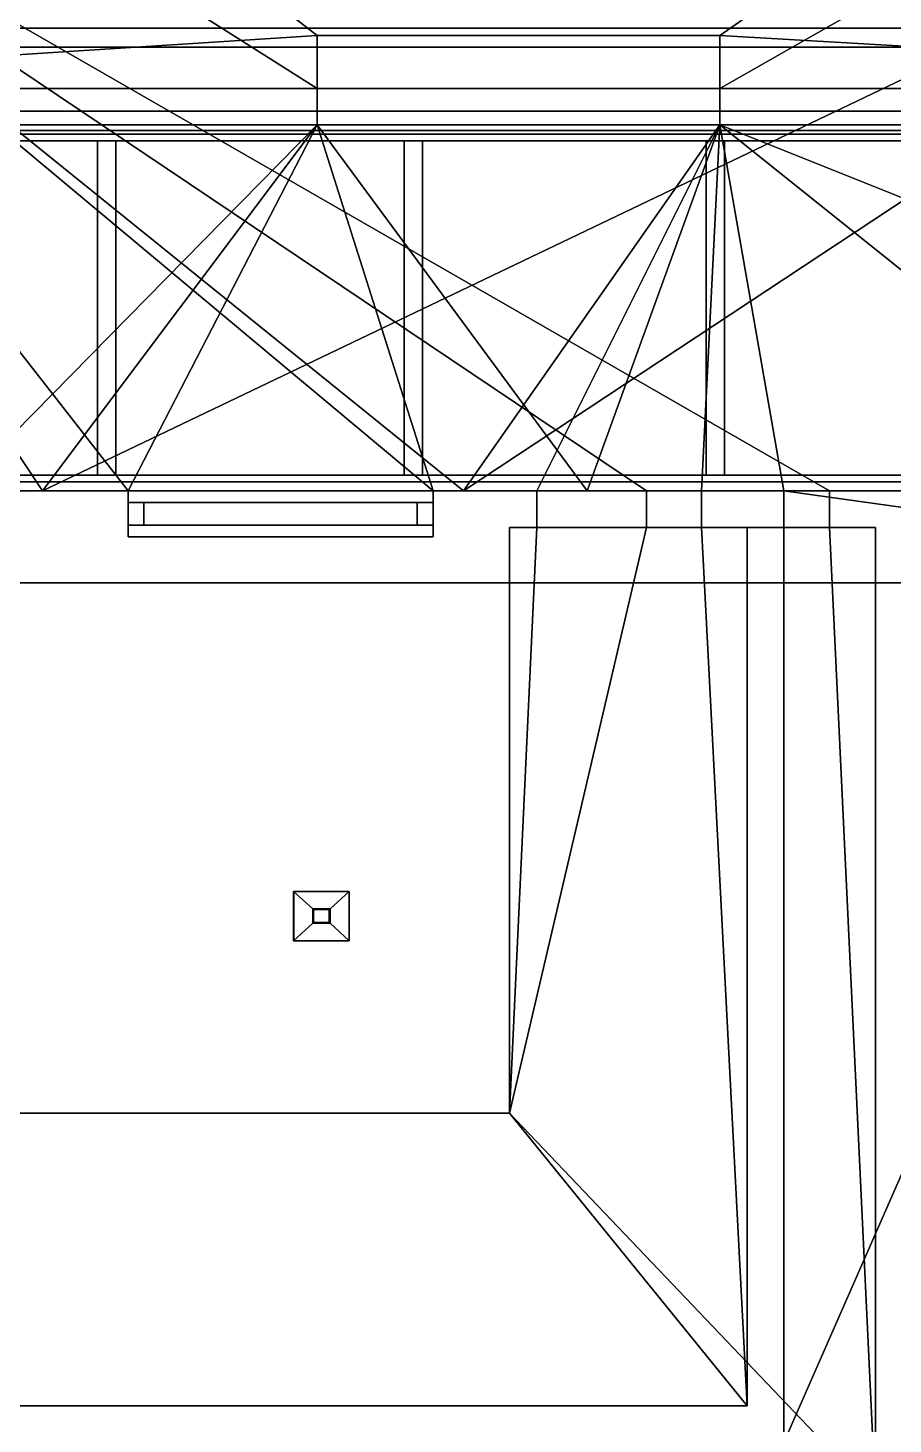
# Model space of a CAD drawing. Extents: x -7.1 to 5.5, y -11 to 12.
# Drawn here: x -3.74 to 0.99, y 0.6 to 8.23 of the extents above; entities that cross this region are included whole.
import ezdxf

# ---------------------------------------------------------------- set-up
doc = ezdxf.new("R2010")
doc.units = 0

msp = doc.modelspace()

# ---------------------------------------------------------------- linework, layer by layer
for points in [[(-7.01, 11.9, 15.8261), (-7.01, 7.7, 15.8261), (5.39, 7.7, 15.8261), (5.39, 11.9, 15.8261)], [(0.04, 8.189, 3.6953), (5.04, 11.6741, 3.6953), (-6.66, 11.6741, 3.6953), (-2.16, 8.189, 3.6953)], [(-2.16, 8.189, 3.6953), (-6.66, 11.6741, 3.6953), (-6.66, 7.9, 3.6953)], [(0.04, 8.189, 7.2953), (5.04, 11.6741, 7.2953), (-6.66, 11.6741, 7.2953), (-2.16, 8.189, 7.2953)], [(-2.16, 8.189, 7.2953), (-6.66, 11.6741, 7.2953), (-6.66, 7.9, 7.2953)], [(0.04, 8.189, 10.8953), (5.04, 11.6741, 10.8953), (-6.66, 11.6741, 10.8953), (-2.16, 8.189, 10.8953)], [(-2.16, 8.189, 10.8953), (-6.66, 11.6741, 10.8953), (-6.66, 7.9, 10.8953)], [(5.04, 11.6741, 3.6953), (0.04, 8.189, 3.6953), (5.04, 7.9, 3.6953)], [(5.04, 11.6741, 7.2953), (0.04, 8.189, 7.2953), (5.04, 7.9, 7.2953)], [(5.04, 11.6741, 10.8953), (0.04, 8.189, 10.8953), (5.04, 7.9, 10.8953)], [(-2.16, 7.9, 6.8953), (-6.66, 7.9, 6.8953), (-6.66, 10.7481, 6.8953)], [(-2.16, 7.9, 6.8953), (-6.66, 10.7481, 6.8953), (5.04, 10.7481, 6.8953), (0.04, 7.9, 6.8953)], [(-2.16, 7.9, 10.4953), (-6.66, 7.9, 10.4953), (-6.66, 10.7481, 10.4953)], [(-2.16, 7.9, 10.4953), (-6.66, 10.7481, 10.4953), (5.04, 10.7481, 10.4953), (0.04, 7.9, 10.4953)], [(-2.16, 7.9, 14.0953), (-6.66, 7.9, 14.0953), (-6.66, 10.7481, 14.0953)], [(-2.16, 7.9, 14.0953), (-6.66, 10.7481, 14.0953), (5.04, 10.7481, 14.0953), (0.04, 7.9, 14.0953)], [(5.04, 10.7481, 6.8953), (5.04, 7.9, 6.8953), (0.04, 7.9, 6.8953)], [(5.04, 10.7481, 10.4953), (5.04, 7.9, 10.4953), (0.04, 7.9, 10.4953)], [(5.04, 10.7481, 14.0953), (5.04, 7.9, 14.0953), (0.04, 7.9, 14.0953)], [(4.69, 9.7, 3.0953), (-3.66, 5.7, 3.0953), (-6.31, 9.7, 3.0953)], [(-6.31, 9.7, 3.0953), (-3.66, 5.7, 3.0953), (-5.96, 5.7, 3.0953)], [(-6.31, 9.7, 0.0953), (-4.1267, 5.7, 0.0953), (-3.66, 5.7, 0.0953)], [(-6.31, 9.7, 0.0953), (-3.66, 5.7, 0.0953), (-3.1934, 5.7, 0.0953)], [(-6.31, 9.7, 0.0953), (-3.1934, 5.7, 0.0953), (-1.5267, 5.7, 0.0953)], [(-6.31, 9.7, 0.0953), (-1.5267, 5.7, 0.0953), (-1.36, 5.7, 0.0953)], [(-6.31, 9.7, 0.0953), (-0.36, 5.7, 0.0953), (0.64, 5.7, 0.0953)], [(-6.31, 9.7, 0.0953), (0.64, 5.7, 0.0953), (1.09, 5.7, 0.0953), (4.69, 9.7, 0.0953)], [(-6.31, 9.7, 0.0953), (-1.36, 5.7, 0.0953), (-0.36, 5.7, 0.0953)], [(4.69, 9.7, 3.0953), (-1.36, 5.7, 3.0953), (-3.66, 5.7, 3.0953)], [(4.69, 9.7, 3.0953), (1.09, 5.7, 3.0953), (-1.36, 5.7, 3.0953)], [(-2.16, 7.9, 3.6953), (-2.16, 8.189, 3.6953), (-6.66, 7.9, 3.6953)], [(-2.16, 7.9, 7.2953), (-2.16, 8.189, 7.2953), (-6.66, 7.9, 7.2953)], [(-2.16, 7.9, 10.8953), (-2.16, 8.189, 10.8953), (-6.66, 7.9, 10.8953)], [(4.69, 8.23, 1.0453), (-4.31, 8.23, 1.0453), (-4.31, 7.67, 1.0453), (4.69, 7.67, 1.0453)], [(4.69, 8.23, 0.9453), (-4.31, 8.23, 0.9453), (-4.31, 8.23, 1.0453), (4.69, 8.23, 1.0453)], [(4.69, 8.23, 0.9453), (4.69, 7.67, 0.9453), (-4.31, 7.67, 0.9453), (-4.31, 8.23, 0.9453)], [(0.04, 7.9, 3.6102), (0.04, 8.189, 3.6102), (-2.16, 8.189, 3.6102), (-2.16, 7.9, 3.6102)], [(0.04, 8.189, 3.6102), (0.04, 8.189, 3.6953), (-2.16, 8.189, 3.6953), (-2.16, 8.189, 3.6102)], [(-2.16, 7.9, 3.6953), (-2.16, 7.9, 3.6102), (-2.16, 8.189, 3.6102), (-2.16, 8.189, 3.6953)], [(0.04, 7.9, 7.2103), (0.04, 8.189, 7.2103), (-2.16, 8.189, 7.2103), (-2.16, 7.9, 7.2103)], [(0.04, 8.189, 7.2103), (0.04, 8.189, 7.2953), (-2.16, 8.189, 7.2953), (-2.16, 8.189, 7.2103)], [(-2.16, 7.9, 7.2953), (-2.16, 7.9, 7.2103), (-2.16, 8.189, 7.2103), (-2.16, 8.189, 7.2953)], [(0.04, 7.9, 10.8103), (0.04, 8.189, 10.8103), (-2.16, 8.189, 10.8103), (-2.16, 7.9, 10.8103)], [(0.04, 8.189, 10.8103), (0.04, 8.189, 10.8953), (-2.16, 8.189, 10.8953), (-2.16, 8.189, 10.8103)], [(-2.16, 7.9, 10.8953), (-2.16, 7.9, 10.8103), (-2.16, 8.189, 10.8103), (-2.16, 8.189, 10.8953)], [(0.04, 8.189, 3.6953), (0.04, 7.9, 3.6953), (5.04, 7.9, 3.6953)], [(0.04, 7.9, 3.6953), (0.04, 8.189, 3.6953), (0.04, 8.189, 3.6102), (0.04, 7.9, 3.6102)], [(0.04, 8.189, 7.2953), (0.04, 7.9, 7.2953), (5.04, 7.9, 7.2953)], [(0.04, 7.9, 7.2953), (0.04, 8.189, 7.2953), (0.04, 8.189, 7.2103), (0.04, 7.9, 7.2103)], [(0.04, 8.189, 10.8953), (0.04, 7.9, 10.8953), (5.04, 7.9, 10.8953)], [(0.04, 7.9, 10.8953), (0.04, 8.189, 10.8953), (0.04, 8.189, 10.8103), (0.04, 7.9, 10.8103)], [(4.69, 8.125, 0.0953), (-4.31, 8.125, 0.0953), (-4.31, 8.125, 0.9453), (4.69, 8.125, 0.9453)], [(-2.16, 7.9, 3.6953), (-6.66, 7.9, 3.6953), (-6.66, 7.9, 6.8953), (-2.16, 7.9, 6.8953)], [(-2.16, 7.9, 7.2953), (-6.66, 7.9, 7.2953), (-6.66, 7.9, 10.4953), (-2.16, 7.9, 10.4953)], [(-2.16, 7.9, 10.8953), (-6.66, 7.9, 10.8953), (-6.66, 7.9, 14.0953), (-2.16, 7.9, 14.0953)], [(-2.16, 7.9, 6.8953), (0.04, 7.9, 6.8953), (0.04, 7.7, 6.8953), (-2.16, 7.7, 6.8953)], [(0.04, 7.7, 3.4953), (0.04, 7.9, 3.4953), (-2.16, 7.9, 3.4953), (-2.16, 7.7, 3.4953)], [(0.04, 7.9, 3.6102), (-2.16, 7.9, 3.6102), (-2.16, 7.9, 3.4953), (0.04, 7.9, 3.4953)], [(-2.16, 7.9, 3.6102), (-2.16, 7.9, 3.6953), (-2.16, 7.7, 3.4953), (-2.16, 7.9, 3.4953)], [(-2.16, 7.9, 6.8953), (-2.16, 7.7, 6.8953), (-2.16, 7.7, 3.4953), (-2.16, 7.9, 3.6953)], [(-2.16, 7.9, 10.4953), (0.04, 7.9, 10.4953), (0.04, 7.7, 10.4953), (-2.16, 7.7, 10.4953)], [(0.04, 7.7, 7.0953), (0.04, 7.9, 7.0953), (-2.16, 7.9, 7.0953), (-2.16, 7.7, 7.0953)], [(0.04, 7.9, 7.2103), (-2.16, 7.9, 7.2103), (-2.16, 7.9, 7.0953), (0.04, 7.9, 7.0953)], [(-2.16, 7.9, 7.2103), (-2.16, 7.9, 7.2953), (-2.16, 7.7, 7.0953), (-2.16, 7.9, 7.0953)], [(-2.16, 7.9, 10.4953), (-2.16, 7.7, 10.4953), (-2.16, 7.7, 7.0953), (-2.16, 7.9, 7.2953)], [(-2.16, 7.9, 14.0953), (0.04, 7.9, 14.0953), (0.04, 7.7, 14.6188), (-2.16, 7.7, 14.6188)], [(0.04, 7.7, 10.6953), (0.04, 7.9, 10.6953), (-2.16, 7.9, 10.6953), (-2.16, 7.7, 10.6953)], [(0.04, 7.9, 10.8103), (-2.16, 7.9, 10.8103), (-2.16, 7.9, 10.6953), (0.04, 7.9, 10.6953)], [(-2.16, 7.9, 10.8103), (-2.16, 7.9, 10.8953), (-2.16, 7.7, 10.6953), (-2.16, 7.9, 10.6953)], [(-2.16, 7.9, 14.0953), (-2.16, 7.7, 14.6188), (-2.16, 7.7, 10.6953), (-2.16, 7.9, 10.8953)], [(5.04, 7.9, 3.6953), (0.04, 7.9, 3.6953), (0.04, 7.9, 6.8953), (5.04, 7.9, 6.8953)], [(0.04, 7.7, 3.4953), (0.04, 7.9, 3.6102), (0.04, 7.9, 3.4953)], [(0.04, 7.7, 3.4953), (0.04, 7.9, 3.6953), (0.04, 7.9, 3.6102)], [(0.04, 7.9, 6.8953), (0.04, 7.9, 3.6953), (0.04, 7.7, 3.4953), (0.04, 7.7, 6.8953)], [(5.04, 7.9, 7.2953), (0.04, 7.9, 7.2953), (0.04, 7.9, 10.4953), (5.04, 7.9, 10.4953)], [(0.04, 7.7, 7.0953), (0.04, 7.9, 7.2103), (0.04, 7.9, 7.0953)], [(0.04, 7.7, 7.0953), (0.04, 7.9, 7.2953), (0.04, 7.9, 7.2103)], [(0.04, 7.9, 10.4953), (0.04, 7.9, 7.2953), (0.04, 7.7, 7.0953), (0.04, 7.7, 10.4953)], [(5.04, 7.9, 10.8953), (0.04, 7.9, 10.8953), (0.04, 7.9, 14.0953), (5.04, 7.9, 14.0953)], [(0.04, 7.7, 10.6953), (0.04, 7.9, 10.8103), (0.04, 7.9, 10.6953)], [(0.04, 7.7, 10.6953), (0.04, 7.9, 10.8953), (0.04, 7.9, 10.8103)], [(0.04, 7.9, 14.0953), (0.04, 7.9, 10.8953), (0.04, 7.7, 10.6953), (0.04, 7.7, 14.6188)], [(4.69, 7.775, 0.9453), (-4.31, 7.775, 0.9453), (-4.31, 7.775, 0.0953), (4.69, 7.775, 0.0953)], [(-7.01, 7.7, 15.7), (-7.06, 7.65, 15.7), (5.44, 7.65, 15.7), (5.39, 7.7, 15.7)], [(5.39, 7.7, 15.5697), (5.44, 7.65, 15.5697), (-7.06, 7.65, 15.5697), (-7.01, 7.7, 15.5697)], [(5.44, 7.65, 15.7), (-7.06, 7.65, 15.7), (-7.06, 7.65, 15.5697), (5.44, 7.65, 15.5697)], [(-6.76, 7.7, 14.9453), (5.14, 7.7, 14.9453), (5.39, 7.7, 15.8261), (-7.01, 7.7, 15.8261)], [(5.14, 7.7, 14.9453), (-6.76, 7.7, 14.9453), (-6.6794, 7.6131, 14.9453), (5.0593, 7.6131, 14.9453)], [(5.0593, 7.6131, 14.9453), (-6.6794, 7.6131, 14.9453), (-6.66, 7.7, 14.6188), (5.04, 7.7, 14.6188)], [(-6.66, 7.7, 3.4953), (-2.16, 7.7, 3.4953), (-2.16, 7.7, 6.8953), (-6.66, 7.7, 6.8953)], [(-2.16, 7.7, 6.8953), (-3.66, 5.7, 6.8953), (-6.66, 5.7, 6.8953), (-6.66, 7.7, 6.8953)], [(-4.1267, 5.7, 3.4953), (-2.16, 7.7, 3.4953), (-6.66, 7.7, 3.4953)], [(-6.66, 7.7, 7.0953), (-2.16, 7.7, 7.0953), (-2.16, 7.7, 10.4953), (-6.66, 7.7, 10.4953)], [(-2.16, 7.7, 10.4953), (-3.66, 5.7, 10.4953), (-6.66, 5.7, 10.4953), (-6.66, 7.7, 10.4953)], [(-4.1267, 5.7, 7.0953), (-2.16, 7.7, 7.0953), (-6.66, 7.7, 7.0953)], [(-6.66, 7.7, 10.6953), (-2.16, 7.7, 10.6953), (-2.16, 7.7, 14.6188), (-6.66, 7.7, 14.6188)], [(-4.1267, 5.7, 10.6953), (-2.16, 7.7, 10.6953), (-6.66, 7.7, 10.6953)], [(-4.31, 7.67, 0.9453), (4.69, 7.67, 0.9453), (4.69, 7.67, 1.0453), (-4.31, 7.67, 1.0453)], [(-3.66, 5.7, 3.4953), (-2.16, 7.7, 3.4953), (-4.1267, 5.7, 3.4953)], [(-3.66, 5.7, 7.0953), (-2.16, 7.7, 7.0953), (-4.1267, 5.7, 7.0953)], [(-3.66, 5.7, 10.6953), (-2.16, 7.7, 10.6953), (-4.1267, 5.7, 10.6953)], [(-3.66, 5.7, 3.4953), (-3.1934, 5.7, 3.4953), (-2.16, 7.7, 3.4953)], [(-0.685, 5.7, 6.8953), (-3.66, 5.7, 6.8953), (-2.16, 7.7, 6.8953)], [(-3.66, 5.7, 7.0953), (-3.1934, 5.7, 7.0953), (-2.16, 7.7, 7.0953)], [(-0.685, 5.7, 10.4953), (-3.66, 5.7, 10.4953), (-2.16, 7.7, 10.4953)], [(-3.66, 5.7, 10.6953), (-3.1934, 5.7, 10.6953), (-2.16, 7.7, 10.6953)], [(-1.5267, 5.7, 3.4953), (-2.16, 7.7, 3.4953), (-3.1934, 5.7, 3.4953)], [(-1.5267, 5.7, 7.0953), (-2.16, 7.7, 7.0953), (-3.1934, 5.7, 7.0953)], [(-1.5267, 5.7, 10.6953), (-2.16, 7.7, 10.6953), (-3.1934, 5.7, 10.6953)], [(-1.36, 5.7, 3.4953), (0.04, 7.7, 3.4953), (-2.16, 7.7, 3.4953), (-1.5267, 5.7, 3.4953)], [(-0.685, 5.7, 6.8953), (-2.16, 7.7, 6.8953), (0.04, 7.7, 6.8953)], [(-1.36, 5.7, 7.0953), (0.04, 7.7, 7.0953), (-2.16, 7.7, 7.0953), (-1.5267, 5.7, 7.0953)], [(-0.685, 5.7, 10.4953), (-2.16, 7.7, 10.4953), (0.04, 7.7, 10.4953)], [(-1.36, 5.7, 10.6953), (0.04, 7.7, 10.6953), (-2.16, 7.7, 10.6953), (-1.5267, 5.7, 10.6953)], [(-1.36, 5.7, 3.4953), (-0.96, 5.7, 3.4953), (0.04, 7.7, 3.4953)], [(-1.36, 5.7, 7.0953), (-0.96, 5.7, 7.0953), (0.04, 7.7, 7.0953)], [(-1.36, 5.7, 10.6953), (-0.96, 5.7, 10.6953), (0.04, 7.7, 10.6953)], [(-0.06, 5.7, 3.4953), (0.04, 7.7, 3.4953), (-0.96, 5.7, 3.4953)], [(-0.06, 5.7, 7.0953), (0.04, 7.7, 7.0953), (-0.96, 5.7, 7.0953)], [(-0.06, 5.7, 10.6953), (0.04, 7.7, 10.6953), (-0.96, 5.7, 10.6953)], [(5.04, 5.7, 6.8953), (-0.685, 5.7, 6.8953), (0.04, 7.7, 6.8953)], [(5.04, 5.7, 10.4953), (-0.685, 5.7, 10.4953), (0.04, 7.7, 10.4953)], [(0.39, 5.7, 3.4953), (0.04, 7.7, 3.4953), (-0.06, 5.7, 3.4953)], [(0.39, 5.7, 7.0953), (0.04, 7.7, 7.0953), (-0.06, 5.7, 7.0953)], [(0.39, 5.7, 10.6953), (0.04, 7.7, 10.6953), (-0.06, 5.7, 10.6953)], [(5.04, 5.7, 3.4953), (5.04, 7.7, 3.4953), (0.04, 7.7, 3.4953), (2.54, 5.7, 3.4953)], [(0.04, 7.7, 3.4953), (5.04, 7.7, 3.4953), (5.04, 7.7, 6.8953), (0.04, 7.7, 6.8953)], [(0.04, 7.7, 6.8953), (5.04, 7.7, 6.8953), (5.04, 5.7, 6.8953)], [(0.39, 5.7, 3.4953), (2.54, 5.7, 3.4953), (0.04, 7.7, 3.4953)], [(5.04, 5.7, 7.0953), (5.04, 7.7, 7.0953), (0.04, 7.7, 7.0953), (2.54, 5.7, 7.0953)], [(0.04, 7.7, 7.0953), (5.04, 7.7, 7.0953), (5.04, 7.7, 10.4953), (0.04, 7.7, 10.4953)], [(0.04, 7.7, 10.4953), (5.04, 7.7, 10.4953), (5.04, 5.7, 10.4953)], [(0.39, 5.7, 7.0953), (2.54, 5.7, 7.0953), (0.04, 7.7, 7.0953)], [(5.04, 5.7, 10.6953), (5.04, 7.7, 10.6953), (0.04, 7.7, 10.6953), (2.54, 5.7, 10.6953)], [(0.04, 7.7, 10.6953), (5.04, 7.7, 10.6953), (5.04, 7.7, 14.6188), (0.04, 7.7, 14.6188)], [(0.39, 5.7, 10.6953), (2.54, 5.7, 10.6953), (0.04, 7.7, 10.6953)], [(5.0593, 7.6131, 14.8394), (5.0593, 5.7869, 14.8394), (-6.6794, 5.7869, 14.8394), (-6.6794, 7.6131, 14.8394)], [(-6.6794, 5.7869, 14.8747), (5.0593, 5.7869, 14.8747), (5.0593, 7.6131, 14.8747), (-6.6794, 7.6131, 14.8747)], [(5.0593, 7.6131, 14.8747), (5.0593, 7.6131, 14.8394), (-6.6794, 7.6131, 14.8394), (-6.6794, 7.6131, 14.8747)], [(-3.2597, 7.6131, 14.9012), (-3.3597, 7.6131, 14.9012), (-3.3597, 5.7869, 14.9012), (-3.2597, 5.7869, 14.9012)], [(-3.2597, 5.7869, 14.8129), (-3.3597, 5.7869, 14.8129), (-3.3597, 7.6131, 14.8129), (-3.2597, 7.6131, 14.8129)], [(-3.3597, 7.6131, 14.8129), (-3.3597, 5.7869, 14.8129), (-3.3597, 5.7869, 14.9012), (-3.3597, 7.6131, 14.9012)], [(-3.2597, 5.7869, 14.9012), (-3.2597, 5.7869, 14.8129), (-3.2597, 7.6131, 14.8129), (-3.2597, 7.6131, 14.9012)], [(-1.6847, 7.6131, 14.8129), (-1.6847, 5.7869, 14.8129), (-1.6847, 5.7869, 14.9012), (-1.6847, 7.6131, 14.9012)], [(-1.5847, 5.7869, 14.8129), (-1.6847, 5.7869, 14.8129), (-1.6847, 7.6131, 14.8129), (-1.5847, 7.6131, 14.8129)], [(-1.5847, 7.6131, 14.9012), (-1.6847, 7.6131, 14.9012), (-1.6847, 5.7869, 14.9012), (-1.5847, 5.7869, 14.9012)], [(-1.5847, 5.7869, 14.9012), (-1.5847, 5.7869, 14.8129), (-1.5847, 7.6131, 14.8129), (-1.5847, 7.6131, 14.9012)], [(0.0653, 7.6131, 14.9012), (-0.0347, 7.6131, 14.9012), (-0.0347, 5.7869, 14.9012), (0.0653, 5.7869, 14.9012)], [(0.0653, 5.7869, 14.8129), (-0.0347, 5.7869, 14.8129), (-0.0347, 7.6131, 14.8129), (0.0653, 7.6131, 14.8129)], [(-0.0347, 7.6131, 14.8129), (-0.0347, 5.7869, 14.8129), (-0.0347, 5.7869, 14.9012), (-0.0347, 7.6131, 14.9012)], [(0.0653, 5.7869, 14.9012), (0.0653, 5.7869, 14.8129), (0.0653, 7.6131, 14.8129), (0.0653, 7.6131, 14.9012)], [(-7.06, 5.75, 15.5697), (-7.06, 5.75, 15.7), (5.44, 5.75, 15.7), (5.44, 5.75, 15.5697)], [(-7.01, 5.7, 15.5697), (-7.06, 5.75, 15.5697), (5.44, 5.75, 15.5697), (5.39, 5.7, 15.5697)], [(5.39, 5.7, 15.7), (5.44, 5.75, 15.7), (-7.06, 5.75, 15.7), (-7.01, 5.7, 15.7)], [(-6.76, 5.7, 14.9453), (5.14, 5.7, 14.9453), (5.0593, 5.7869, 14.9453), (-6.6794, 5.7869, 14.9453)], [(-6.6794, 5.7869, 14.9453), (5.0593, 5.7869, 14.9453), (5.0593, 5.7, 14.6188), (-6.66, 5.7, 14.6188)], [(5.0593, 5.7869, 14.8394), (5.0593, 5.7869, 14.8747), (-6.6794, 5.7869, 14.8747), (-6.6794, 5.7869, 14.8394)], [(5.39, 5.7, 15.8261), (-7.01, 5.7, 15.8261), (-6.2318, 5.1986, 15.8261), (4.6118, 5.1986, 15.8261)], [(5.14, 5.7, 14.9453), (-6.76, 5.7, 14.9453), (-7.01, 5.7, 15.8261), (5.39, 5.7, 15.8261)], [(-3.66, 5.7, 6.4953), (-5.96, 5.7, 6.4953), (-6.66, 5.7, 6.8953), (-3.66, 5.7, 6.8953)], [(-3.66, 5.7, 10.0953), (-5.96, 5.7, 10.0953), (-6.66, 5.7, 10.4953), (-3.66, 5.7, 10.4953)], [(-3.66, 5.7, 13.6953), (-5.96, 5.7, 13.6953), (-6.66, 5.7, 14.6188), (-3.66, 5.7, 14.6188)], [(-3.66, 5.7, 6.4953), (-4.1267, 5.7, 6.0453), (-5.7934, 5.7, 6.0453), (-5.96, 5.7, 6.4953)], [(-3.66, 5.7, 10.0953), (-4.1267, 5.7, 9.6453), (-5.7934, 5.7, 9.6453), (-5.96, 5.7, 10.0953)], [(-3.66, 5.7, 3.0953), (-4.1267, 5.7, 2.6453), (-5.7934, 5.7, 2.6453), (-5.96, 5.7, 3.0953)], [(-3.66, 5.7, 13.6953), (-4.1267, 5.7, 13.2453), (-5.7934, 5.7, 13.2453), (-5.96, 5.7, 13.6953)], [(-3.66, 5.7, 3.4953), (-4.1267, 5.7, 3.4953), (-4.1267, 5.7, 6.0453), (-3.66, 5.7, 6.4953)], [(-3.66, 5.7, 7.0953), (-4.1267, 5.7, 7.0953), (-4.1267, 5.7, 9.6453), (-3.66, 5.7, 10.0953)], [(-3.66, 5.7, 0.0953), (-4.1267, 5.7, 0.0953), (-4.1267, 5.7, 2.6453), (-3.66, 5.7, 3.0953)], [(-3.66, 5.7, 10.6953), (-4.1267, 5.7, 10.6953), (-4.1267, 5.7, 13.2453), (-3.66, 5.7, 13.6953)], [(-3.66, 5.7, 6.4953), (-3.1934, 5.7, 6.0453), (-3.1934, 5.7, 3.4953), (-3.66, 5.7, 3.4953)], [(-1.36, 5.7, 6.4953), (-1.5267, 5.7, 6.0453), (-3.1934, 5.7, 6.0453), (-3.66, 5.7, 6.4953)], [(-3.66, 5.7, 6.4953), (-3.66, 5.7, 6.8953), (-0.685, 5.7, 6.8953), (-1.36, 5.7, 6.4953)], [(-3.66, 5.7, 10.0953), (-3.1934, 5.7, 9.6453), (-3.1934, 5.7, 7.0953), (-3.66, 5.7, 7.0953)], [(-1.36, 5.7, 10.0953), (-1.5267, 5.7, 9.6453), (-3.1934, 5.7, 9.6453), (-3.66, 5.7, 10.0953)], [(-3.66, 5.7, 10.0953), (-3.66, 5.7, 10.4953), (-0.685, 5.7, 10.4953), (-1.36, 5.7, 10.0953)], [(-1.36, 5.7, 3.0953), (-1.5267, 5.7, 2.6453), (-3.1934, 5.7, 2.6453), (-3.66, 5.7, 3.0953)], [(-3.66, 5.7, 3.0953), (-3.1934, 5.7, 2.6453), (-3.1934, 5.7, 0.0953), (-3.66, 5.7, 0.0953)], [(-3.66, 5.7, 13.6953), (-3.1934, 5.7, 13.2453), (-3.1934, 5.7, 10.6953), (-3.66, 5.7, 10.6953)], [(-1.36, 5.7, 13.6953), (-1.5267, 5.7, 13.2453), (-3.1934, 5.7, 13.2453), (-3.66, 5.7, 13.6953)], [(-3.66, 5.7, 13.6953), (-3.66, 5.7, 14.6188), (-0.685, 5.7, 14.6188), (-1.36, 5.7, 13.6953)], [(-3.1934, 5.7, 6.0453), (-1.5267, 5.7, 6.0453), (-1.5267, 5.45, 6.0453), (-3.1934, 5.45, 6.0453)], [(-3.1934, 5.7, 3.4953), (-3.1934, 5.7, 6.0453), (-3.1934, 5.45, 6.0453), (-3.1934, 5.45, 3.4953)], [(-1.5267, 5.7, 3.4953), (-3.1934, 5.7, 3.4953), (-3.1934, 5.45, 3.4953), (-1.5267, 5.45, 3.4953)], [(-3.1934, 5.7, 9.6453), (-1.5267, 5.7, 9.6453), (-1.5267, 5.45, 9.6453), (-3.1934, 5.45, 9.6453)], [(-3.1934, 5.7, 7.0953), (-3.1934, 5.7, 9.6453), (-3.1934, 5.45, 9.6453), (-3.1934, 5.45, 7.0953)], [(-1.5267, 5.7, 7.0953), (-3.1934, 5.7, 7.0953), (-3.1934, 5.45, 7.0953), (-1.5267, 5.45, 7.0953)], [(-1.5267, 5.7, 0.0953), (-3.1934, 5.7, 0.0953), (-3.1934, 5.45, 0.0953), (-1.5267, 5.45, 0.0953)], [(-3.1934, 5.7, 0.0953), (-3.1934, 5.7, 2.6453), (-3.1934, 5.45, 2.6453), (-3.1934, 5.45, 0.0953)], [(-3.1934, 5.7, 2.6453), (-1.5267, 5.7, 2.6453), (-1.5267, 5.45, 2.6453), (-3.1934, 5.45, 2.6453)], [(-3.1934, 5.7, 13.2453), (-1.5267, 5.7, 13.2453), (-1.5267, 5.45, 13.2453), (-3.1934, 5.45, 13.2453)], [(-3.1934, 5.7, 10.6953), (-3.1934, 5.7, 13.2453), (-3.1934, 5.45, 13.2453), (-3.1934, 5.45, 10.6953)], [(-1.5267, 5.7, 10.6953), (-3.1934, 5.7, 10.6953), (-3.1934, 5.45, 10.6953), (-1.5267, 5.45, 10.6953)], [(-1.36, 5.7, 3.4953), (-1.5267, 5.7, 3.4953), (-1.5267, 5.7, 6.0453), (-1.36, 5.7, 6.4953)], [(-1.5267, 5.7, 6.0453), (-1.5267, 5.7, 3.4953), (-1.5267, 5.45, 3.4953), (-1.5267, 5.45, 6.0453)], [(-1.36, 5.7, 7.0953), (-1.5267, 5.7, 7.0953), (-1.5267, 5.7, 9.6453), (-1.36, 5.7, 10.0953)], [(-1.5267, 5.7, 9.6453), (-1.5267, 5.7, 7.0953), (-1.5267, 5.45, 7.0953), (-1.5267, 5.45, 9.6453)], [(-1.5267, 5.7, 2.6453), (-1.5267, 5.7, 0.0953), (-1.5267, 5.45, 0.0953), (-1.5267, 5.45, 2.6453)], [(-1.36, 5.7, 0.0953), (-1.5267, 5.7, 0.0953), (-1.5267, 5.7, 2.6453), (-1.36, 5.7, 3.0953)], [(-1.36, 5.7, 10.6953), (-1.5267, 5.7, 10.6953), (-1.5267, 5.7, 13.2453), (-1.36, 5.7, 13.6953)], [(-1.5267, 5.7, 13.2453), (-1.5267, 5.7, 10.6953), (-1.5267, 5.45, 10.6953), (-1.5267, 5.45, 13.2453)], [(0.39, 5.7, 6.4953), (-0.06, 5.7, 5.4953), (-0.96, 5.7, 5.4953), (-1.36, 5.7, 6.4953)], [(-0.96, 5.7, 3.4953), (-1.36, 5.7, 3.4953), (-1.36, 5.7, 6.4953), (-0.96, 5.7, 5.4953)], [(0.39, 5.7, 6.4953), (-1.36, 5.7, 6.4953), (-0.685, 5.7, 6.8953)], [(0.39, 5.7, 10.0953), (-0.06, 5.7, 9.0953), (-0.96, 5.7, 9.0953), (-1.36, 5.7, 10.0953)], [(-0.96, 5.7, 7.0953), (-1.36, 5.7, 7.0953), (-1.36, 5.7, 10.0953), (-0.96, 5.7, 9.0953)], [(0.39, 5.7, 10.0953), (-1.36, 5.7, 10.0953), (-0.685, 5.7, 10.4953)], [(-0.36, 5.7, 0.0953), (-1.36, 5.7, 0.0953), (-1.36, 5.7, 3.0953), (-0.36, 5.7, 2.0953)], [(1.09, 5.7, 3.0953), (0.64, 5.7, 2.0953), (-0.36, 5.7, 2.0953), (-1.36, 5.7, 3.0953)], [(0.39, 5.7, 13.6953), (-0.06, 5.7, 12.6953), (-0.96, 5.7, 12.6953), (-1.36, 5.7, 13.6953)], [(-0.96, 5.7, 10.6953), (-1.36, 5.7, 10.6953), (-1.36, 5.7, 13.6953), (-0.96, 5.7, 12.6953)], [(0.39, 5.7, 13.6953), (-1.36, 5.7, 13.6953), (-0.685, 5.7, 14.6188)], [(-0.96, 5.5, 3.4953), (-0.96, 5.7, 3.4953), (-0.96, 5.7, 5.4953), (-0.96, 5.5, 5.4953)], [(-0.06, 5.7, 5.4953), (-0.06, 5.5, 5.4953), (-0.96, 5.5, 5.4953), (-0.96, 5.7, 5.4953)], [(-0.06, 5.5, 3.4953), (-0.06, 5.7, 3.4953), (-0.96, 5.7, 3.4953), (-0.96, 5.5, 3.4953)], [(-0.96, 5.5, 7.0953), (-0.96, 5.7, 7.0953), (-0.96, 5.7, 9.0953), (-0.96, 5.5, 9.0953)], [(-0.06, 5.7, 9.0953), (-0.06, 5.5, 9.0953), (-0.96, 5.5, 9.0953), (-0.96, 5.7, 9.0953)], [(-0.06, 5.5, 7.0953), (-0.06, 5.7, 7.0953), (-0.96, 5.7, 7.0953), (-0.96, 5.5, 7.0953)], [(-0.96, 5.5, 10.6953), (-0.96, 5.7, 10.6953), (-0.96, 5.7, 12.6953), (-0.96, 5.5, 12.6953)], [(-0.06, 5.7, 12.6953), (-0.06, 5.5, 12.6953), (-0.96, 5.5, 12.6953), (-0.96, 5.7, 12.6953)], [(-0.06, 5.5, 10.6953), (-0.06, 5.7, 10.6953), (-0.96, 5.7, 10.6953), (-0.96, 5.5, 10.6953)], [(0.39, 5.7, 6.4953), (-0.685, 5.7, 6.8953), (5.04, 5.7, 6.8953), (2.54, 5.7, 6.4953)], [(0.39, 5.7, 10.0953), (-0.685, 5.7, 10.4953), (5.04, 5.7, 10.4953), (2.54, 5.7, 10.0953)], [(0.39, 5.7, 13.6953), (-0.685, 5.7, 14.6188), (5.0593, 5.7, 14.6188), (2.54, 5.7, 13.6953)], [(0.64, 5.5, 0.0953), (0.64, 5.7, 0.0953), (-0.36, 5.7, 0.0953), (-0.36, 5.5, 0.0953)], [(0.64, 5.7, 2.0953), (0.64, 5.5, 2.0953), (-0.36, 5.5, 2.0953), (-0.36, 5.7, 2.0953)], [(-0.36, 5.5, 0.0953), (-0.36, 5.7, 0.0953), (-0.36, 5.7, 2.0953), (-0.36, 5.5, 2.0953)], [(-0.06, 5.5, 3.4953), (-0.06, 5.5, 5.4953), (-0.06, 5.7, 5.4953), (-0.06, 5.7, 3.4953)], [(0.39, 5.7, 6.4953), (0.39, 5.7, 3.4953), (-0.06, 5.7, 3.4953), (-0.06, 5.7, 5.4953)], [(-0.06, 5.5, 7.0953), (-0.06, 5.5, 9.0953), (-0.06, 5.7, 9.0953), (-0.06, 5.7, 7.0953)], [(0.39, 5.7, 10.0953), (0.39, 5.7, 7.0953), (-0.06, 5.7, 7.0953), (-0.06, 5.7, 9.0953)], [(-0.06, 5.5, 10.6953), (-0.06, 5.5, 12.6953), (-0.06, 5.7, 12.6953), (-0.06, 5.7, 10.6953)], [(0.39, 5.7, 13.6953), (0.39, 5.7, 10.6953), (-0.06, 5.7, 10.6953), (-0.06, 5.7, 12.6953)], [(0.39, 0.5, 6.4953), (0.39, 0.5, 3.4953), (0.39, 5.7, 3.4953), (0.39, 5.7, 6.4953)], [(2.54, 5.4, 6.4953), (0.39, 0.5, 6.4953), (0.39, 5.7, 6.4953)], [(2.54, 5.7, 6.4953), (2.54, 5.4, 6.4953), (0.39, 5.7, 6.4953)], [(2.54, 5.4, 3.4953), (0.39, 5.7, 3.4953), (0.39, 0.5, 3.4953)], [(2.54, 5.4, 3.4953), (2.54, 5.7, 3.4953), (0.39, 5.7, 3.4953)], [(0.39, 0.5, 10.0953), (0.39, 0.5, 7.0953), (0.39, 5.7, 7.0953), (0.39, 5.7, 10.0953)], [(2.54, 5.4, 10.0953), (0.39, 0.5, 10.0953), (0.39, 5.7, 10.0953)], [(2.54, 5.7, 10.0953), (2.54, 5.4, 10.0953), (0.39, 5.7, 10.0953)], [(2.54, 5.4, 7.0953), (0.39, 5.7, 7.0953), (0.39, 0.5, 7.0953)], [(2.54, 5.4, 7.0953), (2.54, 5.7, 7.0953), (0.39, 5.7, 7.0953)], [(0.39, 0.5, 13.6953), (0.39, 0.5, 10.6953), (0.39, 5.7, 10.6953), (0.39, 5.7, 13.6953)], [(2.54, 5.4, 13.6953), (0.39, 0.5, 13.6953), (0.39, 5.7, 13.6953)], [(2.54, 5.7, 13.6953), (2.54, 5.4, 13.6953), (0.39, 5.7, 13.6953)], [(2.54, 5.4, 10.6953), (0.39, 5.7, 10.6953), (0.39, 0.5, 10.6953)], [(2.54, 5.4, 10.6953), (2.54, 5.7, 10.6953), (0.39, 5.7, 10.6953)], [(1.09, 5.7, 3.0953), (1.09, 5.7, 0.0953), (0.64, 5.7, 0.0953), (0.64, 5.7, 2.0953)], [(0.64, 5.5, 0.0953), (0.64, 5.5, 2.0953), (0.64, 5.7, 2.0953), (0.64, 5.7, 0.0953)], [(-1.5267, 5.6375, 6.0453), (-1.6137, 5.6375, 5.9583), (-3.1064, 5.6375, 5.9583), (-3.1934, 5.6375, 6.0453)], [(-3.1934, 5.6375, 6.0453), (-3.1064, 5.6375, 5.9583), (-3.1064, 5.6375, 3.4953), (-3.1934, 5.6375, 3.4953)], [(-1.5267, 5.6375, 9.6453), (-1.6137, 5.6375, 9.5583), (-3.1064, 5.6375, 9.5583), (-3.1934, 5.6375, 9.6453)], [(-3.1934, 5.6375, 9.6453), (-3.1064, 5.6375, 9.5583), (-3.1064, 5.6375, 7.0953), (-3.1934, 5.6375, 7.0953)], [(-1.5267, 5.6375, 2.6453), (-1.6137, 5.6375, 2.5583), (-3.1064, 5.6375, 2.5583), (-3.1934, 5.6375, 2.6453)], [(-3.1934, 5.6375, 2.6453), (-3.1064, 5.6375, 2.5583), (-3.1064, 5.6375, 0.0953), (-3.1934, 5.6375, 0.0953)], [(-1.5267, 5.6375, 13.2453), (-1.6137, 5.6375, 13.1583), (-3.1064, 5.6375, 13.1583), (-3.1934, 5.6375, 13.2453)], [(-3.1934, 5.6375, 13.2453), (-3.1064, 5.6375, 13.1583), (-3.1064, 5.6375, 10.6953), (-3.1934, 5.6375, 10.6953)], [(-3.1064, 5.6375, 3.4953), (-3.1064, 5.6375, 5.9583), (-3.1064, 5.5125, 5.9583), (-3.1064, 5.5125, 3.4953)], [(-3.1064, 5.6375, 5.9583), (-1.6137, 5.6375, 5.9583), (-1.6137, 5.5125, 5.9583), (-3.1064, 5.5125, 5.9583)], [(-3.1064, 5.6375, 7.0953), (-3.1064, 5.6375, 9.5583), (-3.1064, 5.5125, 9.5583), (-3.1064, 5.5125, 7.0953)], [(-3.1064, 5.6375, 9.5583), (-1.6137, 5.6375, 9.5583), (-1.6137, 5.5125, 9.5583), (-3.1064, 5.5125, 9.5583)], [(-3.1064, 5.6375, 0.0953), (-3.1064, 5.6375, 2.5583), (-3.1064, 5.5125, 2.5583), (-3.1064, 5.5125, 0.0953)], [(-3.1064, 5.6375, 2.5583), (-1.6137, 5.6375, 2.5583), (-1.6137, 5.5125, 2.5583), (-3.1064, 5.5125, 2.5583)], [(-3.1064, 5.6375, 10.6953), (-3.1064, 5.6375, 13.1583), (-3.1064, 5.5125, 13.1583), (-3.1064, 5.5125, 10.6953)], [(-3.1064, 5.6375, 13.1583), (-1.6137, 5.6375, 13.1583), (-1.6137, 5.5125, 13.1583), (-3.1064, 5.5125, 13.1583)], [(-1.6137, 5.6375, 5.9583), (-1.6137, 5.6375, 3.4953), (-1.6137, 5.5125, 3.4953), (-1.6137, 5.5125, 5.9583)], [(-1.5267, 5.6375, 3.4953), (-1.6137, 5.6375, 3.4953), (-1.6137, 5.6375, 5.9583), (-1.5267, 5.6375, 6.0453)], [(-1.6137, 5.6375, 9.5583), (-1.6137, 5.6375, 7.0953), (-1.6137, 5.5125, 7.0953), (-1.6137, 5.5125, 9.5583)], [(-1.5267, 5.6375, 7.0953), (-1.6137, 5.6375, 7.0953), (-1.6137, 5.6375, 9.5583), (-1.5267, 5.6375, 9.6453)], [(-1.6137, 5.6375, 2.5583), (-1.6137, 5.6375, 0.0953), (-1.6137, 5.5125, 0.0953), (-1.6137, 5.5125, 2.5583)], [(-1.5267, 5.6375, 0.0953), (-1.6137, 5.6375, 0.0953), (-1.6137, 5.6375, 2.5583), (-1.5267, 5.6375, 2.6453)], [(-1.6137, 5.6375, 13.1583), (-1.6137, 5.6375, 10.6953), (-1.6137, 5.5125, 10.6953), (-1.6137, 5.5125, 13.1583)], [(-1.5267, 5.6375, 10.6953), (-1.6137, 5.6375, 10.6953), (-1.6137, 5.6375, 13.1583), (-1.5267, 5.6375, 13.2453)], [(-3.1934, 5.5125, 3.4953), (-3.1064, 5.5125, 3.4953), (-3.1064, 5.5125, 5.9583), (-3.1934, 5.5125, 6.0453)], [(-3.1934, 5.5125, 6.0453), (-3.1064, 5.5125, 5.9583), (-1.6137, 5.5125, 5.9583), (-1.5267, 5.5125, 6.0453)], [(-3.1934, 5.5125, 7.0953), (-3.1064, 5.5125, 7.0953), (-3.1064, 5.5125, 9.5583), (-3.1934, 5.5125, 9.6453)], [(-3.1934, 5.5125, 9.6453), (-3.1064, 5.5125, 9.5583), (-1.6137, 5.5125, 9.5583), (-1.5267, 5.5125, 9.6453)], [(-3.1934, 5.5125, 0.0953), (-3.1064, 5.5125, 0.0953), (-3.1064, 5.5125, 2.5583), (-3.1934, 5.5125, 2.6453)], [(-3.1934, 5.5125, 2.6453), (-3.1064, 5.5125, 2.5583), (-1.6137, 5.5125, 2.5583), (-1.5267, 5.5125, 2.6453)], [(-3.1934, 5.5125, 10.6953), (-3.1064, 5.5125, 10.6953), (-3.1064, 5.5125, 13.1583), (-3.1934, 5.5125, 13.2453)], [(-3.1934, 5.5125, 13.2453), (-3.1064, 5.5125, 13.1583), (-1.6137, 5.5125, 13.1583), (-1.5267, 5.5125, 13.2453)], [(-1.5267, 5.5125, 6.0453), (-1.6137, 5.5125, 5.9583), (-1.6137, 5.5125, 3.4953), (-1.5267, 5.5125, 3.4953)], [(-1.5267, 5.5125, 9.6453), (-1.6137, 5.5125, 9.5583), (-1.6137, 5.5125, 7.0953), (-1.5267, 5.5125, 7.0953)], [(-1.5267, 5.5125, 2.6453), (-1.6137, 5.5125, 2.5583), (-1.6137, 5.5125, 0.0953), (-1.5267, 5.5125, 0.0953)], [(-1.5267, 5.5125, 13.2453), (-1.6137, 5.5125, 13.1583), (-1.6137, 5.5125, 10.6953), (-1.5267, 5.5125, 10.6953)], [(0.19, 5.5, 6.4953), (-1.11, 5.5, 6.4953), (-0.96, 5.5, 5.4953), (-0.06, 5.5, 5.4953)], [(-1.11, 5.5, 3.4953), (-1.11, 5.5, 6.4953), (-1.11, 2.3, 6.4953), (-1.11, 2.3, 3.4953)], [(-1.11, 5.5, 3.4953), (-1.11, 2.3, 3.4953), (-0.96, 5.5, 3.4953)], [(-0.06, 5.5, 3.4953), (-0.96, 5.5, 3.4953), (-1.11, 2.3, 3.4953), (0.19, 0.7, 3.4953)], [(0.19, 0.7, 6.4953), (-1.11, 2.3, 6.4953), (-1.11, 5.5, 6.4953), (0.19, 5.5, 6.4953)], [(-0.96, 5.5, 3.4953), (-0.96, 5.5, 5.4953), (-1.11, 5.5, 6.4953), (-1.11, 5.5, 3.4953)], [(0.19, 5.5, 10.0953), (-1.11, 5.5, 10.0953), (-0.96, 5.5, 9.0953), (-0.06, 5.5, 9.0953)], [(-1.11, 5.5, 7.0953), (-1.11, 5.5, 10.0953), (-1.11, 2.3, 10.0953), (-1.11, 2.3, 7.0953)], [(-1.11, 5.5, 7.0953), (-1.11, 2.3, 7.0953), (-0.96, 5.5, 7.0953)], [(-0.06, 5.5, 7.0953), (-0.96, 5.5, 7.0953), (-1.11, 2.3, 7.0953), (0.19, 0.7, 7.0953)], [(0.19, 0.7, 10.0953), (-1.11, 2.3, 10.0953), (-1.11, 5.5, 10.0953), (0.19, 5.5, 10.0953)], [(-0.96, 5.5, 7.0953), (-0.96, 5.5, 9.0953), (-1.11, 5.5, 10.0953), (-1.11, 5.5, 7.0953)], [(-0.36, 5.5, 0.0953), (-0.36, 5.5, 2.0953), (-1.11, 5.5, 3.0953), (-1.11, 5.5, 0.0953)], [(0.89, 0.2, 3.0953), (-1.11, 2.3, 3.0953), (-1.11, 5.5, 3.0953), (0.89, 5.5, 3.0953)], [(0.64, 5.5, 0.0953), (-0.36, 5.5, 0.0953), (-1.11, 2.3, 0.0953), (0.89, 0.2, 0.0953)], [(-1.11, 5.5, 0.0953), (-1.11, 2.3, 0.0953), (-0.36, 5.5, 0.0953)], [(-1.11, 5.5, 0.0953), (-1.11, 5.5, 3.0953), (-1.11, 2.3, 3.0953), (-1.11, 2.3, 0.0953)], [(0.89, 5.5, 3.0953), (-1.11, 5.5, 3.0953), (-0.36, 5.5, 2.0953), (0.64, 5.5, 2.0953)], [(0.19, 5.5, 13.6953), (-1.11, 5.5, 13.6953), (-0.96, 5.5, 12.6953), (-0.06, 5.5, 12.6953)], [(-1.11, 5.5, 10.6953), (-1.11, 5.5, 13.6953), (-1.11, 2.3, 13.6953), (-1.11, 2.3, 10.6953)], [(-1.11, 5.5, 10.6953), (-1.11, 2.3, 10.6953), (-0.96, 5.5, 10.6953)], [(-0.06, 5.5, 10.6953), (-0.96, 5.5, 10.6953), (-1.11, 2.3, 10.6953), (0.19, 0.7, 10.6953)], [(0.19, 0.7, 13.6953), (-1.11, 2.3, 13.6953), (-1.11, 5.5, 13.6953), (0.19, 5.5, 13.6953)], [(-0.96, 5.5, 10.6953), (-0.96, 5.5, 12.6953), (-1.11, 5.5, 13.6953), (-1.11, 5.5, 10.6953)], [(0.19, 0.7, 3.4953), (0.19, 5.5, 3.4953), (-0.06, 5.5, 3.4953)], [(0.19, 5.5, 6.4953), (-0.06, 5.5, 5.4953), (-0.06, 5.5, 3.4953), (0.19, 5.5, 3.4953)], [(0.19, 0.7, 7.0953), (0.19, 5.5, 7.0953), (-0.06, 5.5, 7.0953)], [(0.19, 5.5, 10.0953), (-0.06, 5.5, 9.0953), (-0.06, 5.5, 7.0953), (0.19, 5.5, 7.0953)], [(0.19, 0.7, 10.6953), (0.19, 5.5, 10.6953), (-0.06, 5.5, 10.6953)], [(0.19, 5.5, 13.6953), (-0.06, 5.5, 12.6953), (-0.06, 5.5, 10.6953), (0.19, 5.5, 10.6953)], [(0.19, 0.7, 3.4953), (0.19, 0.7, 6.4953), (0.19, 5.5, 6.4953), (0.19, 5.5, 3.4953)], [(0.19, 0.7, 7.0953), (0.19, 0.7, 10.0953), (0.19, 5.5, 10.0953), (0.19, 5.5, 7.0953)], [(0.19, 0.7, 10.6953), (0.19, 0.7, 13.6953), (0.19, 5.5, 13.6953), (0.19, 5.5, 10.6953)], [(0.89, 5.5, 3.0953), (0.64, 5.5, 2.0953), (0.64, 5.5, 0.0953), (0.89, 5.5, 0.0953)], [(0.89, 0.2, 0.0953), (0.89, 5.5, 0.0953), (0.64, 5.5, 0.0953)], [(0.89, 0.2, 0.0953), (0.89, 0.2, 3.0953), (0.89, 5.5, 3.0953), (0.89, 5.5, 0.0953)], [(2.54, 5.4, 6.4953), (5.19, -2.5, 6.4953), (0.39, 0.5, 6.4953)], [(5.19, -2.5, 3.4953), (2.54, 5.4, 3.4953), (0.39, 0.5, 3.4953)], [(2.54, 5.4, 10.0953), (5.19, -2.5, 10.0953), (0.39, 0.5, 10.0953)], [(5.19, -2.5, 7.0953), (2.54, 5.4, 7.0953), (0.39, 0.5, 7.0953)], [(2.54, 5.4, 13.6953), (5.19, -2.5, 13.6953), (0.39, 0.5, 13.6953)], [(5.19, -2.5, 10.6953), (2.54, 5.4, 10.6953), (0.39, 0.5, 10.6953)], [(-6.2318, -10.4986, 16.2761), (4.6118, -10.4986, 16.2761), (4.6118, 5.1986, 16.2761), (-6.2318, 5.1986, 16.2761)], [(-6.2318, 5.1986, 15.8261), (-6.2318, 5.1986, 16.2761), (4.6118, 5.1986, 16.2761), (4.6118, 5.1986, 15.8261)], [(-2.2884, 3.5103, 16.2709), (-2.2889, 3.5109, 16.4729), (-1.9855, 3.5109, 16.4729), (-1.9859, 3.5103, 16.2709)], [(-2.2884, 3.2425, 16.2709), (-2.2889, 3.2419, 16.4729), (-2.2889, 3.5109, 16.4729), (-2.2884, 3.5103, 16.2709)], [(-2.2889, 3.2419, 16.4729), (-2.1845, 3.3375, 16.5492), (-2.1845, 3.4153, 16.5492), (-2.2889, 3.5109, 16.4729)], [(-2.2889, 3.5109, 16.4729), (-2.1845, 3.4153, 16.5492), (-2.0898, 3.4153, 16.5492), (-1.9855, 3.5109, 16.4729)], [(-1.9855, 3.5109, 16.4729), (-2.0898, 3.4153, 16.5492), (-2.0898, 3.3375, 16.5492), (-1.9855, 3.2419, 16.4729)], [(-1.9859, 3.5103, 16.2709), (-1.9855, 3.5109, 16.4729), (-1.9855, 3.2419, 16.4729), (-1.9859, 3.2425, 16.2709)], [(-2.1845, 3.4153, 16.5492), (-2.1799, 3.4119, 19.6719), (-2.0945, 3.4119, 19.6719), (-2.0898, 3.4153, 16.5492)], [(-2.1845, 3.3375, 16.5492), (-2.1799, 3.3409, 19.6719), (-2.1799, 3.4119, 19.6719), (-2.1845, 3.4153, 16.5492)], [(-2.1799, 3.3409, 19.6719), (-2.0945, 3.3409, 19.6719), (-2.0945, 3.4119, 19.6719), (-2.1799, 3.4119, 19.6719)], [(-2.0898, 3.4153, 16.5492), (-2.0945, 3.4119, 19.6719), (-2.0945, 3.3409, 19.6719), (-2.0898, 3.3375, 16.5492)], [(-1.9855, 3.2419, 16.4729), (-2.0898, 3.3375, 16.5492), (-2.1845, 3.3375, 16.5492), (-2.2889, 3.2419, 16.4729)], [(-2.0898, 3.3375, 16.5492), (-2.0945, 3.3409, 19.6719), (-2.1799, 3.3409, 19.6719), (-2.1845, 3.3375, 16.5492)], [(-1.9859, 3.2425, 16.2709), (-1.9855, 3.2419, 16.4729), (-2.2889, 3.2419, 16.4729), (-2.2884, 3.2425, 16.2709)], [(-1.11, 2.3, 3.4953), (-1.11, 2.3, 6.4953), (-6.81, 2.3, 6.4953), (-6.81, 2.3, 3.4953)], [(0.19, 0.7, 3.4953), (-1.11, 2.3, 3.4953), (-6.81, 2.3, 3.4953), (-6.81, 0.7, 3.4953)], [(-6.81, 0.7, 6.4953), (-6.81, 2.3, 6.4953), (-1.11, 2.3, 6.4953), (0.19, 0.7, 6.4953)], [(-1.11, 2.3, 7.0953), (-1.11, 2.3, 10.0953), (-6.81, 2.3, 10.0953), (-6.81, 2.3, 7.0953)], [(0.19, 0.7, 7.0953), (-1.11, 2.3, 7.0953), (-6.81, 2.3, 7.0953), (-6.81, 0.7, 7.0953)], [(-6.81, 0.7, 10.0953), (-6.81, 2.3, 10.0953), (-1.11, 2.3, 10.0953), (0.19, 0.7, 10.0953)], [(-1.11, 2.3, 10.6953), (-1.11, 2.3, 13.6953), (-6.81, 2.3, 13.6953), (-6.81, 2.3, 10.6953)], [(0.19, 0.7, 10.6953), (-1.11, 2.3, 10.6953), (-6.81, 2.3, 10.6953), (-6.81, 0.7, 10.6953)], [(-6.81, 0.7, 13.6953), (-6.81, 2.3, 13.6953), (-1.11, 2.3, 13.6953), (0.19, 0.7, 13.6953)], [(-6.31, 0.2, 3.0953), (-6.31, 2.3, 3.0953), (-1.11, 2.3, 3.0953), (0.89, 0.2, 3.0953)], [(0.89, 0.2, 0.0953), (-1.11, 2.3, 0.0953), (-6.31, 2.3, 0.0953), (-6.31, 0.2, 0.0953)], [(-1.11, 2.3, 0.0953), (-1.11, 2.3, 3.0953), (-6.31, 2.3, 3.0953), (-6.31, 2.3, 0.0953)], [(-6.81, 0.7, 3.4953), (-6.81, 0.7, 6.4953), (0.19, 0.7, 6.4953), (0.19, 0.7, 3.4953)], [(-6.81, 0.7, 7.0953), (-6.81, 0.7, 10.0953), (0.19, 0.7, 10.0953), (0.19, 0.7, 7.0953)], [(-6.81, 0.7, 10.6953), (-6.81, 0.7, 13.6953), (0.19, 0.7, 13.6953), (0.19, 0.7, 10.6953)]]:
    msp.add_3dface(points)

doc.saveas('drawing.dxf')
